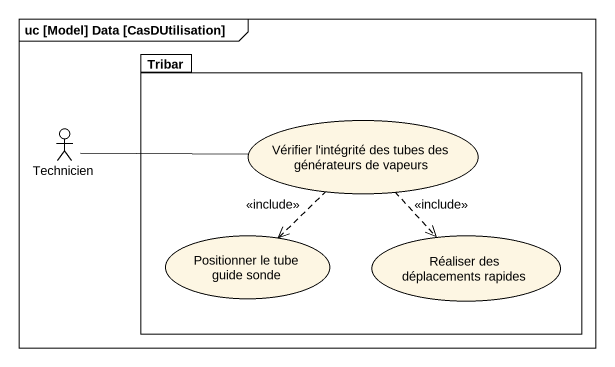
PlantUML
@startuml
mainframe uc [Model] Data [CasDUtilisation]
package Tribar {
  usecase "Vérifier l'intégrité des tubes des générateurs de vapeurs" as Vérifier_l_intégrité_des
  usecase "Positionner le tube guide sonde" as Positionner_le_tube_guide
  usecase "Réaliser des déplacements rapides" as Réaliser_des_déplacements
}
actor Technicien
Technicien -right- Vérifier_l_intégrité_des
Vérifier_l_intégrité_des ..> Positionner_le_tube_guide : <<include>>
Vérifier_l_intégrité_des ..> Réaliser_des_déplacements : <<include>>
@enduml
